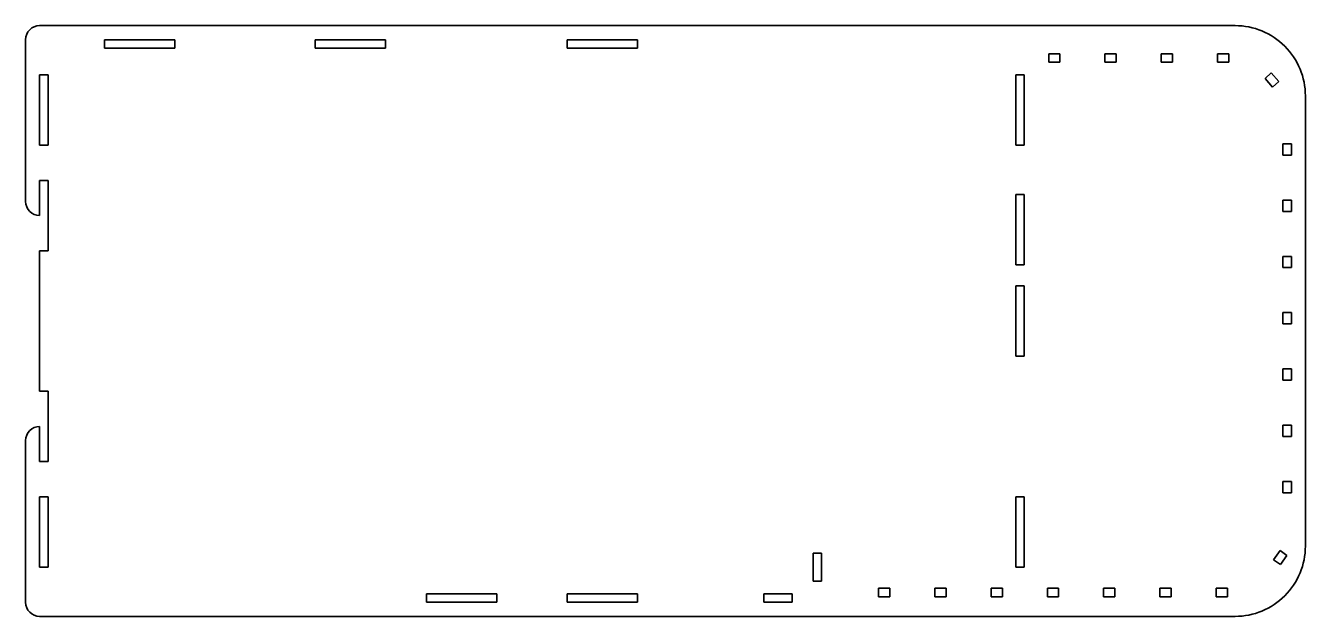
# Model space of a CAD drawing. Extents: x 10 to 920, y 11 to 431.
import ezdxf

# ---------------------------------------------------------------- set-up
doc = ezdxf.new("R2010")
doc.units = 0

msp = doc.modelspace()

# ---------------------------------------------------------------- linework, layer by layer
at = {"color": 7, "lineweight": 35}
for p, q in [((19.870544, 431.230988), (869.870544, 431.230988)), ((9.870544, 421.230988), (9.870544, 306.230988)), ((115.870544, 421.230988), (65.870544, 421.230988)), ((265.870544, 421.230988), (215.870544, 421.230988)), ((394.870544, 421.230988), (444.870544, 421.230988)), ((65.870544, 415.230988), (115.870544, 415.230988)), ((215.870544, 415.230988), (265.870544, 415.230988)), ((444.870544, 415.230988), (394.870544, 415.230988)), ((19.870544, 396.230988), (19.870544, 346.230988)), ((25.870544, 346.230988), (25.870544, 396.230988)), ((713.870544, 346.230988), (713.870544, 396.230988)), ((719.870544, 396.230988), (719.870544, 346.230988)), ((919.870544, 61.230988), (919.870544, 381.230988)), ((19.870544, 296.230988), (19.870544, 321.230988)), ((25.870544, 321.230988), (25.870544, 271.230988)), ((713.870544, 311.230988), (713.870544, 261.230988)), ((719.870544, 261.230988), (719.870544, 311.230988)), ((19.870544, 171.230988), (19.870544, 271.230988)), ((713.870544, 196.230988), (713.870544, 246.230988)), ((719.870544, 246.230988), (719.870544, 196.230988)), ((25.870544, 171.230988), (25.870544, 121.230988)), ((19.870544, 121.230988), (19.870544, 146.230988)), ((9.870544, 136.230988), (9.870544, 21.230988)), ((19.870544, 96.230988), (19.870544, 46.230988)), ((25.870544, 46.230988), (25.870544, 96.230988)), ((713.870544, 46.230988), (713.870544, 96.230988)), ((719.870544, 96.230988), (719.870544, 46.230988)), ((569.870544, 56.230988), (569.870544, 36.230988)), ((575.870544, 36.230988), (575.870544, 56.230988)), ((294.870544, 27.230988), (344.870544, 27.230988)), ((344.870544, 21.230988), (294.870544, 21.230988)), ((394.870544, 27.230988), (444.870544, 27.230988)), ((444.870544, 21.230988), (394.870544, 21.230988)), ((554.870544, 27.230988), (534.870544, 27.230988)), ((534.870544, 21.230988), (554.870544, 21.230988)), ((869.870544, 11.230988), (19.870544, 11.230988))]:
    msp.add_line(p, q, dxfattribs=at)
at = {"color": 7, "lineweight": 35, "ltscale": 0.15}
for p, q in [((65.870544, 421.230988), (65.870544, 415.230988)), ((115.870544, 415.230988), (115.870544, 421.230988)), ((215.870544, 421.230988), (215.870544, 415.230988)), ((265.870544, 415.230988), (265.870544, 421.230988)), ((394.870544, 415.230988), (394.870544, 421.230988)), ((444.870544, 421.230988), (444.870544, 415.230988)), ((737.340088, 411.230988), (737.340088, 405.230988)), ((745.340088, 405.230988), (745.340088, 411.230988)), ((777.340088, 411.230988), (777.340088, 405.230988)), ((785.340088, 405.230988), (785.340088, 411.230988)), ((817.340088, 411.230988), (817.340088, 405.230988)), ((825.340088, 405.230988), (825.340088, 411.230988)), ((857.340088, 411.230988), (857.340088, 405.230988)), ((865.340088, 405.230988), (865.340088, 411.230988)), ((25.870544, 396.230988), (19.870544, 396.230988)), ((713.870544, 396.230988), (719.870544, 396.230988)), ((895.636536, 397.541138), (891.15448, 393.552246)), ((896.473022, 387.576202), (900.955078, 391.565094)), ((19.870544, 346.230988), (25.870544, 346.230988)), ((719.870544, 346.230988), (713.870544, 346.230988)), ((909.870544, 347.186707), (903.870544, 347.186707)), ((903.870544, 339.186707), (909.870544, 339.186707)), ((19.870544, 321.230988), (25.870544, 321.230988)), ((719.870544, 311.230988), (713.870544, 311.230988)), ((909.870544, 307.186707), (903.870544, 307.186707)), ((903.870544, 299.186707), (909.870544, 299.186707)), ((25.870544, 271.230988), (19.870544, 271.230988)), ((909.870544, 267.186707), (903.870544, 267.186707)), ((713.870544, 261.230988), (719.870544, 261.230988)), ((903.870544, 259.186707), (909.870544, 259.186707)), ((713.870544, 246.230988), (719.870544, 246.230988)), ((909.870544, 227.186722), (903.870544, 227.186722)), ((903.870544, 219.186722), (909.870544, 219.186722)), ((719.870544, 196.230988), (713.870544, 196.230988)), ((909.870544, 187.186722), (903.870544, 187.186722)), ((903.870544, 179.186722), (909.870544, 179.186722)), ((19.870544, 171.230988), (25.870544, 171.230988)), ((909.870544, 147.186737), (903.870544, 147.186737)), ((903.870544, 139.186737), (909.870544, 139.186737)), ((25.870544, 121.230988), (19.870544, 121.230988)), ((909.870544, 107.186737), (903.870544, 107.186737)), ((25.870544, 96.230988), (19.870544, 96.230988)), ((713.870544, 96.230988), (719.870544, 96.230988)), ((903.870544, 99.186737), (909.870544, 99.186737)), ((575.870544, 56.230988), (569.870544, 56.230988)), ((906.781738, 54.601959), (901.860413, 58.034271)), ((19.870544, 46.230988), (25.870544, 46.230988)), ((719.870544, 46.230988), (713.870544, 46.230988)), ((569.870544, 36.230988), (575.870544, 36.230988)), ((616.384827, 31.230988), (616.384827, 25.230988)), ((624.384827, 25.230988), (624.384827, 31.230988)), ((656.384827, 31.230988), (656.384827, 25.230988)), ((664.384827, 25.230988), (664.384827, 31.230988)), ((696.384827, 31.230988), (696.384827, 25.230988)), ((704.384827, 25.230988), (704.384827, 31.230988)), ((736.384827, 31.230988), (736.384827, 25.230988)), ((744.384827, 25.230988), (744.384827, 31.230988)), ((776.384827, 31.230988), (776.384827, 25.230988)), ((784.384827, 25.230988), (784.384827, 31.230988)), ((816.384827, 31.230988), (816.384827, 25.230988)), ((824.384827, 25.230988), (824.384827, 31.230988)), ((856.384827, 31.230988), (856.384827, 25.230988)), ((864.384827, 25.230988), (864.384827, 31.230988)), ((294.870544, 21.230988), (294.870544, 27.230988)), ((344.870544, 27.230988), (344.870544, 21.230988)), ((394.870544, 21.230988), (394.870544, 27.230988)), ((444.870544, 27.230988), (444.870544, 21.230988)), ((534.870544, 27.230988), (534.870544, 21.230988)), ((554.870544, 21.230988), (554.870544, 27.230988))]:
    msp.add_line(p, q, dxfattribs=at)
at = {"color": 7, "lineweight": 35, "ltscale": 0.2}
for p, q in [((745.340088, 411.230988), (737.340088, 411.230988)), ((785.340088, 411.230988), (777.340088, 411.230988)), ((825.340088, 411.230988), (817.340088, 411.230988)), ((865.340088, 411.230988), (857.340088, 411.230988)), ((737.340088, 405.230988), (745.340088, 405.230988)), ((777.340088, 405.230988), (785.340088, 405.230988)), ((817.340088, 405.230988), (825.340088, 405.230988)), ((857.340088, 405.230988), (865.340088, 405.230988)), ((891.15448, 393.552246), (896.473022, 387.576202)), ((900.955078, 391.565094), (895.636536, 397.541138)), ((903.870544, 347.186707), (903.870544, 339.186707)), ((909.870544, 339.186707), (909.870544, 347.186707)), ((903.870544, 307.186707), (903.870544, 299.186707)), ((909.870544, 299.186707), (909.870544, 307.186707)), ((903.870544, 267.186707), (903.870544, 259.186707)), ((909.870544, 259.186707), (909.870544, 267.186707)), ((903.870544, 227.186722), (903.870544, 219.186722)), ((909.870544, 219.186722), (909.870544, 227.186722)), ((903.870544, 187.186722), (903.870544, 179.186722)), ((909.870544, 179.186722), (909.870544, 187.186722)), ((903.870544, 147.186737), (903.870544, 139.186737)), ((909.870544, 139.186737), (909.870544, 147.186737)), ((903.870544, 107.186737), (903.870544, 99.186737)), ((909.870544, 99.186737), (909.870544, 107.186737)), ((901.860413, 58.034271), (897.284058, 51.472504)), ((902.205322, 48.040222), (906.781738, 54.601959)), ((624.384827, 31.230988), (616.384827, 31.230988)), ((664.384827, 31.230988), (656.384827, 31.230988)), ((704.384827, 31.230988), (696.384827, 31.230988)), ((744.384827, 31.230988), (736.384827, 31.230988)), ((784.384827, 31.230988), (776.384827, 31.230988)), ((824.384827, 31.230988), (816.384827, 31.230988)), ((864.384827, 31.230988), (856.384827, 31.230988)), ((616.384827, 25.230988), (624.384827, 25.230988)), ((656.384827, 25.230988), (664.384827, 25.230988)), ((696.384827, 25.230988), (704.384827, 25.230988)), ((736.384827, 25.230988), (744.384827, 25.230988)), ((776.384827, 25.230988), (784.384827, 25.230988)), ((816.384827, 25.230988), (824.384827, 25.230988)), ((856.384827, 25.230988), (864.384827, 25.230988))]:
    msp.add_line(p, q, dxfattribs=at)
at = {"color": 7, "lineweight": 35, "ltscale": 0.149999}
msp.add_line((897.284058, 51.472504), (902.205322, 48.040222), dxfattribs=at)
at = {"color": 7, "lineweight": 35}
for centre, radius, start, end in [((19.870544, 421.230988), 10, 90.000003, 180.000005), ((869.870544, 381.230988), 50, 360, 90.000003), ((19.870544, 306.230988), 10, 180.000005, 269.999997), ((19.870544, 136.230988), 10, 90.000003, 180.000005), ((869.870544, 61.230988), 50, 269.999997, 360), ((19.870544, 21.230988), 10, 180.000005, 269.999997)]:
    msp.add_arc(centre, radius, start, end, dxfattribs=at)

doc.saveas('drawing.dxf')
